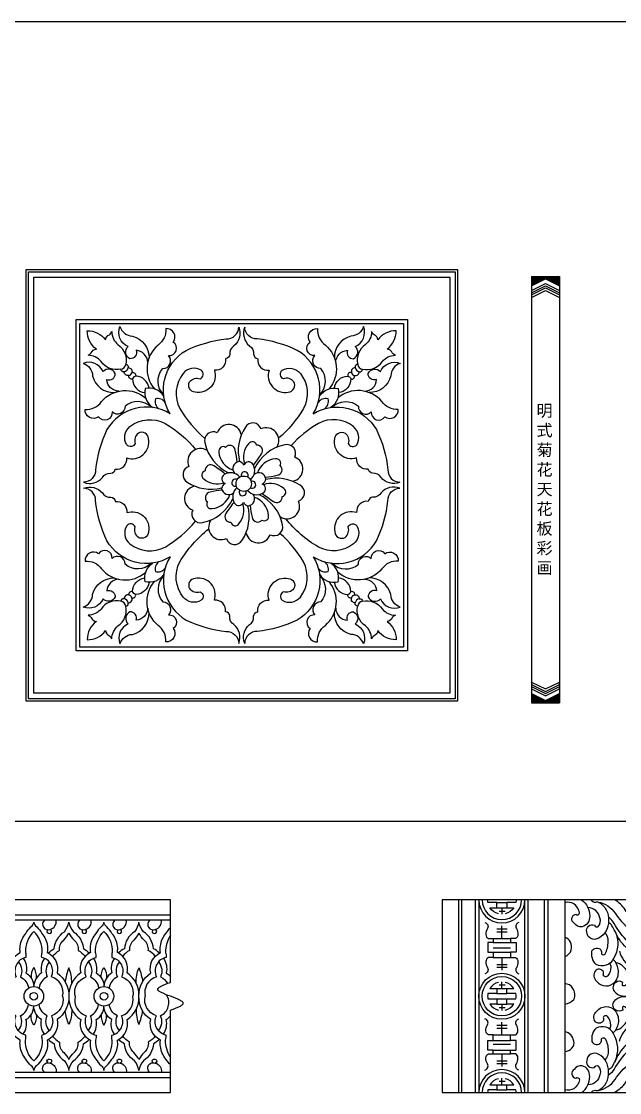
# Model space of a CAD drawing. Extents: x -66030 to 95157, y -13132 to 45879.
# Drawn here: x -33959 to -32406, y 5230 to 8010 of the extents above; entities that cross this region are included whole.
import ezdxf

# ---------------------------------------------------------------- set-up
doc = ezdxf.new("R2010")
doc.units = 0
doc.header["$LTSCALE"] = 100
doc.header["$MEASUREMENT"] = 0
for name, color, linetype in [('3', 11, 'CONTINUOUS'), ('4', 121, 'CONTINUOUS'), ('BH', 21, 'CONTINUOUS'), ('TEXT', 105, 'CONTINUOUS')]:
    doc.layers.add(name, color=color, linetype=linetype)
doc.styles.add('HZ', font='simhei.ttf')

# ---------------------------------------------------------------- blocks, each defined once
blk = doc.blocks.new('A$C7474708E')
at = {"layer": '3'}
for p, q in [((0, 1106.4), (0, 0)), ((0, 1106.4), (0, 1082.4)), ((0, 1106.4), (72.5, 1106.4)), ((0, 1082.4), (36.3, 1100.6)), ((0, 1070), (36.3, 1088.1)), ((36.3, 1100.6), (72.5, 1082.4)), ((36.3, 1088.1), (72.5, 1070)), ((72.5, 1106.4), (72.5, 0)), ((72.5, 1106.4), (72.5, 1082.4)), ((0, 1063.8), (36.3, 1081.9)), ((0, 1058.6), (36.3, 1076.8)), ((0, 1052.4), (36.3, 1070.6)), ((0, 1070), (0, 1063.8)), ((0, 1058.6), (0, 1052.4)), ((36.3, 1081.9), (72.5, 1063.8)), ((36.3, 1076.8), (72.5, 1058.6)), ((36.3, 1070.6), (72.5, 1052.4)), ((72.5, 1070), (72.5, 1063.8)), ((72.5, 1058.6), (72.5, 1052.4)), ((0, 54), (36.3, 35.9)), ((0, 47.8), (36.3, 29.6)), ((0, 42.7), (36.3, 24.5)), ((0, 36.4), (36.3, 18.3)), ((36.3, 35.9), (72.5, 54)), ((36.3, 29.6), (72.5, 47.8)), ((36.3, 24.5), (72.5, 42.7)), ((36.3, 18.3), (72.5, 36.4)), ((72.5, 47.8), (72.5, 54)), ((72.5, 36.4), (72.5, 42.7)), ((0, 24), (36.3, 5.9)), ((0, 0), (72.5, 0)), ((36.3, 5.9), (72.5, 24)), ((72.5, 0), (72.5, 24))]:
    blk.add_line(p, q, dxfattribs=at)
at = {"layer": 'BH'}
for p, q in [((15.8, 1090.3), (0, 1106.2)), ((13.9, 1089.4), (0, 1103.3)), ((12.1, 1088.5), (0, 1100.5)), ((10.2, 1087.5), (0, 1097.7)), ((8.3, 1086.6), (0, 1094.9)), ((6.4, 1085.6), (0, 1092)), ((4.5, 1084.7), (0, 1089.2)), ((2.6, 1083.7), (0, 1086.4)), ((17.7, 1091.3), (2.6, 1106.4)), ((19.6, 1092.2), (5.4, 1106.4)), ((21.5, 1093.2), (8.2, 1106.4)), ((23.4, 1094.1), (11.1, 1106.4)), ((25.3, 1095.1), (13.9, 1106.4)), ((27.1, 1096), (16.7, 1106.4)), ((29, 1096.9), (19.5, 1106.4)), ((30.9, 1097.9), (22.4, 1106.4)), ((32.8, 1098.8), (25.2, 1106.4)), ((34.7, 1099.8), (28, 1106.4)), ((37.2, 1100.1), (30.9, 1106.4)), ((42.9, 1097.2), (33.7, 1106.4)), ((48.5, 1094.4), (36.5, 1106.4)), ((54.2, 1091.6), (39.3, 1106.4)), ((59.8, 1088.8), (42.2, 1106.4)), ((65.5, 1085.9), (45, 1106.4)), ((71.2, 1083.1), (47.8, 1106.4)), ((72.5, 1084.6), (50.7, 1106.4)), ((72.5, 1087.4), (53.5, 1106.4)), ((72.5, 1090.2), (56.3, 1106.4)), ((72.5, 1093.1), (59.1, 1106.4)), ((72.5, 1095.9), (62, 1106.4)), ((72.5, 1098.7), (64.8, 1106.4)), ((72.5, 1101.5), (67.6, 1106.4)), ((72.5, 1104.4), (70.5, 1106.4)), ((0.7, 1082.8), (0, 1083.5)), ((21.3, 0), (0, 21.3)), ((18.4, 0), (0, 18.4)), ((15.6, 0), (0, 15.6)), ((12.8, 0), (0, 12.8)), ((9.9, 0), (0, 9.9)), ((7.1, 0), (0, 7.1)), ((4.3, 0), (0, 4.3)), ((1.5, 0), (0, 1.5)), ((24.1, 0), (0.2, 23.9)), ((26.9, 0), (5.8, 21.1)), ((29.7, 0), (11.5, 18.3)), ((32.6, 0), (17.2, 15.4)), ((35.4, 0), (22.8, 12.6)), ((38.2, 0), (28.5, 9.8)), ((41.1, 0), (34.1, 6.9)), ((43.9, 0), (37.4, 6.5)), ((46.7, 0), (39.3, 7.4)), ((49.5, 0), (41.2, 8.3)), ((52.4, 0), (43.1, 9.3)), ((55.2, 0), (45, 10.2)), ((58, 0), (46.9, 11.2)), ((60.9, 0), (48.7, 12.1)), ((63.7, 0), (50.6, 13.1)), ((66.5, 0), (52.5, 14)), ((69.3, 0), (54.4, 14.9)), ((72.2, 0), (56.3, 15.9)), ((72.5, 2.5), (58.2, 16.8)), ((72.5, 5.3), (60.1, 17.8)), ((72.5, 8.2), (61.9, 18.7)), ((72.5, 11), (63.8, 19.7)), ((72.5, 13.8), (65.7, 20.6)), ((72.5, 16.6), (67.6, 21.6)), ((72.5, 19.5), (69.5, 22.5)), ((72.5, 22.3), (71.4, 23.4))]:
    blk.add_line(p, q, dxfattribs=at)
blk = doc.blocks.new('A$C02685C8B')
at = {"layer": '3'}
for points in [[(2450, 0), (2450, 214, 0.033865), (2475.6, 224.6, 0.043189), (2481.4, 228.7, 0.176583), (2483.3, 232, 0.176583), (2481.4, 235.3, 0.043189), (2475.6, 239.4, 0.033865), (2450, 250, -0.033865), (2424.4, 260.6, -0.043189), (2418.6, 264.7, -0.176583), (2416.7, 268, -0.176583), (2418.6, 271.3, -0.043189), (2424.4, 275.4, -0.033865), (2450, 286), (2450, 500)], [(2450, 460.5), (1408.1, 460.5, -0.182597), (1304.2, 387.3, -0.166962), (1386.6, 295.4, 0.114313), (1415.2, 258.2, 0.079744), (1428.3, 250, 0.079744), (1415.2, 241.8, 0.114313), (1386.6, 204.6, -0.166962), (1304.2, 112.7, -0.182597), (1408.1, 39.5), (2450, 39.5)], [(2450, 447.4), (1417.9, 447.4, -0.182129), (1338, 387, -0.173066), (1403.1, 300.4, 0.113114), (1436.1, 260.1, 0.075619), (1451.8, 250, 0.075619), (1436.1, 239.9, 0.113114), (1403.1, 199.6, -0.173066), (1338, 113, -0.182129), (1417.9, 52.6), (2450, 52.6)], [(2122.7, 447.4, 0.838325), (2137.6, 423.4, 0.396108), (2153, 447.4)], [(2213.7, 447.4, 0.838325), (2228.6, 423.4, 0.396108), (2244, 447.4)], [(2304.7, 447.4, 0.838325), (2319.6, 423.4, 0.396108), (2335, 447.4)], [(2395.7, 447.4, 0.838325), (2410.6, 423.4, 0.396108), (2426, 447.4)], [(2169.8, 250, 0.396355), (2140.8, 300.4, 0.480406), (2115.6, 351, -0.106041), (2116.9, 363.8, 0.216748), (2095.1, 418, 0.216748), (2073.4, 363.8, -0.106041), (2074.6, 351, 0.480406), (2049.4, 300.4, 0.396355), (2020.4, 250)], [(2132.3, 422.3, 0.800709), (2133.3, 413.6, 1.093012), (2137.6, 423.4)], [(2133.2, 362.3, -0.073463), (2148.3, 373.4, -0.228271), (2174.4, 417.4, 0.121948), (2186.1, 442.3, 0.121948), (2197.9, 417.4, -0.228271), (2223.9, 373.4, -0.073463), (2239, 362.3)], [(2202.4, 250, -0.396355), (2231.4, 300.4, -0.480406), (2256.6, 351, 0.106041), (2255.4, 363.8, -0.216748), (2277.1, 418, -0.216748), (2298.9, 363.8, 0.106041), (2297.6, 351, -0.480406), (2322.8, 300.4, -0.396355), (2351.8, 250)], [(2223.3, 422.3, 0.800709), (2224.3, 413.6, 1.093012), (2228.6, 423.4)], [(2314.3, 422.3, 0.800709), (2315.3, 413.6, 1.093012), (2319.6, 423.4)], [(2421, 362.3, 0.073463), (2405.9, 373.4, 0.228271), (2379.9, 417.4, -0.121948), (2368.1, 442.3, -0.121948), (2356.4, 417.4, 0.228271), (2330.3, 373.4, 0.073463), (2315.2, 362.3)], [(2450, 71.7, -0.050597), (2438.3, 86.7, -0.149155), (2423.8, 119.7, -0.082012), (2424, 136.2, -0.355139), (2398.9, 189.6, -0.259875), (2368.1, 250, -0.259875), (2398.9, 310.4, -0.355139), (2424, 363.8, -0.082012), (2423.8, 380.3, -0.149155), (2438.3, 413.3, -0.050597), (2450, 428.3)], [(2405.3, 422.3, 0.800709), (2406.3, 413.6, 1.093012), (2410.6, 423.4)], [(2143.9, 353.8, -0.099742), (2161.8, 368.8, -0.25076), (2172.7, 395.9, 0.080985), (2186.1, 413.9, 0.080985), (2199.5, 395.9, -0.25076), (2210.4, 368.8, -0.099742), (2228.3, 353.8)], [(2410.3, 353.8, 0.099742), (2392.4, 368.8, 0.25076), (2381.5, 395.9, -0.080985), (2368.1, 413.9, -0.080985), (2354.7, 395.9, 0.25076), (2343.8, 368.8, 0.099742), (2325.9, 353.8)], [(2450, 407.4, 0.165244), (2437.4, 363.8, -0.106041), (2438.6, 351, 0.480406), (2413.4, 300.4, 0.396355), (2384.4, 250)], [(2054.8, 339.2, -0.294393), (2060.3, 300.4, -0.255013), (2081.4, 271.3, -0.255013)], [(2067.6, 348.7, -0.217874), (2074.8, 310.4, -0.266443), (2095.1, 275.4, -0.140808)], [(2122.6, 348.7, 0.217874), (2115.4, 310.4, 0.266443), (2095.1, 275.4, 0.140808)], [(2135.4, 339.2, 0.294393), (2130, 300.4, 0.255013), (2108.8, 271.3, 0.255013)], [(2236.8, 339.2, -0.294393), (2242.3, 300.4, -0.255013), (2263.4, 271.3, -0.255013)], [(2249.6, 348.7, -0.217874), (2256.8, 310.4, -0.266443), (2277.1, 275.4, -0.140808)], [(2304.6, 348.7, 0.217874), (2297.4, 310.4, 0.266443), (2277.1, 275.4, 0.140808)], [(2317.4, 339.2, 0.294393), (2312, 300.4, 0.255013), (2290.8, 271.3, 0.255013)], [(2418.8, 339.2, -0.294393), (2424.3, 300.4, -0.169297), (2441.9, 283.1, -0.169297)], [(2431.6, 348.7, -0.217874), (2438.8, 310.4, -0.091253), (2450, 300.8, -0.091253)], [(2102, 297.8, 0.165826), (2095.1, 324.9, 0.165826), (2088.2, 297.8)], [(2193.6, 284.2, 0.114139), (2185.9, 323.6, 0.057097), (2176.6, 287.8, 0.057097)], [(2270.2, 297.8, -0.165826), (2277.1, 324.9, -0.165826), (2284, 297.8)], [(2360.6, 284.2, -0.114139), (2368.3, 323.6, -0.057097), (2377.6, 287.8, -0.057097)], [(2418.8, 160.8, 0.294393), (2424.3, 199.6, 0.451977), (2439.8, 253.7, 0.255013)], [(2169.8, 250, -0.396355), (2140.8, 199.6, -0.480406), (2115.6, 149, 0.106041), (2116.9, 136.2, -0.216748), (2095.1, 82, -0.216748), (2073.4, 136.2, 0.106041), (2074.6, 149, -0.480406), (2049.4, 199.6, -0.396355), (2020.4, 250)], [(2054.8, 160.8, 0.294393), (2060.3, 199.6, 0.255013), (2081.4, 228.7, 0.255013)], [(2067.6, 151.3, 0.217874), (2074.8, 189.6, 0.266443), (2095.1, 224.6, 0.140808)], [(2122.6, 151.3, -0.217874), (2115.4, 189.6, -0.266443), (2095.1, 224.6, -0.140808)], [(2135.4, 160.8, -0.294393), (2130, 199.6, -0.255013), (2108.8, 228.7, -0.255013)], [(2202.4, 250, 0.396355), (2231.4, 199.6, 0.480406), (2256.6, 149, -0.106041), (2255.4, 136.2, 0.216748), (2277.1, 82, 0.216748), (2298.9, 136.2, -0.106041), (2297.6, 149, 0.480406), (2322.8, 199.6, 0.396355), (2351.8, 250)], [(2236.8, 160.8, 0.294393), (2242.3, 199.6, 0.255013), (2263.4, 228.7, 0.255013)], [(2249.6, 151.3, 0.217874), (2256.8, 189.6, 0.266443), (2277.1, 224.6, 0.140808)], [(2304.6, 151.3, -0.217874), (2297.4, 189.6, -0.266443), (2277.1, 224.6, -0.140808)], [(2317.4, 160.8, -0.294393), (2312, 199.6, -0.255013), (2290.8, 228.7, -0.255013)], [(2450, 92.6, -0.165244), (2437.4, 136.2, 0.106041), (2438.6, 149, -0.480406), (2413.4, 199.6, -0.396355), (2384.4, 250)], [(2102, 202.2, -0.165826), (2095.1, 175.1, -0.165826), (2088.2, 202.2)], [(2193.6, 215.8, -0.114139), (2185.9, 176.4, -0.057097), (2176.6, 212.2, -0.057097)], [(2270.2, 202.2, 0.165826), (2277.1, 175.1, 0.165826), (2284, 202.2)], [(2360.6, 215.8, 0.114139), (2368.3, 176.4, 0.057097), (2377.6, 212.2, 0.057097)], [(2431.6, 151.3, 0.217874), (2438.8, 189.6, 0.091253), (2450, 199.2, 0.091253)], [(2143.9, 146.2, 0.099742), (2161.8, 131.2, 0.25076), (2172.7, 104.1, -0.080985), (2186.1, 86.1, -0.080985), (2199.5, 104.1, 0.25076), (2210.4, 131.2, 0.099742), (2228.3, 146.2)], [(2410.3, 146.2, -0.099742), (2392.4, 131.2, -0.25076), (2381.5, 104.1, 0.080985), (2368.1, 86.1, 0.080985), (2354.7, 104.1, -0.25076), (2343.8, 131.2, -0.099742), (2325.9, 146.2)], [(2133.2, 137.7, 0.073463), (2148.3, 126.6, 0.228271), (2174.4, 82.6, -0.121948), (2186.1, 57.7, -0.121948), (2197.9, 82.6, 0.228271), (2223.9, 126.6, 0.073463), (2239, 137.7)], [(2421, 137.7, -0.073463), (2405.9, 126.6, -0.228271), (2379.9, 82.6, 0.121948), (2368.1, 57.7, 0.121948), (2356.4, 82.6, -0.228271), (2330.3, 126.6, -0.073463), (2315.2, 137.7)], [(2132.3, 77.7, -0.800709), (2133.3, 86.4, -1.093012), (2137.6, 76.6)], [(2223.3, 77.7, -0.800709), (2224.3, 86.4, -1.093012), (2228.6, 76.6)], [(2314.3, 77.7, -0.800709), (2315.3, 86.4, -1.093012), (2319.6, 76.6)], [(2405.3, 77.7, -0.800709), (2406.3, 86.4, -1.093012), (2410.6, 76.6)], [(2122.7, 52.6, -0.838325), (2137.6, 76.6, -0.396108), (2153, 52.6)], [(2213.7, 52.6, -0.838325), (2228.6, 76.6, -0.396108), (2244, 52.6)], [(2304.7, 52.6, -0.838325), (2319.6, 76.6, -0.396108), (2335, 52.6)], [(2395.7, 52.6, -0.838325), (2410.6, 76.6, -0.396108), (2426, 52.6)]]:
    blk.add_lwpolyline(points, format="xyb", dxfattribs=at)
for points in [[(2004.1, 250, -0.259875), (2034.9, 310.4, -0.355139), (2060, 363.8, -0.082012), (2059.8, 380.3, -0.149155), (2074.3, 413.3, -0.056659), (2087.6, 429.9, 0.213192), (2095.1, 442.3, 0.213192), (2102.6, 429.9, -0.056659), (2115.9, 413.3, -0.149155), (2130.4, 380.3, -0.082012), (2130.2, 363.8, -0.355139), (2155.4, 310.4, -0.259875), (2186.1, 250, -0.259875), (2155.4, 189.6, -0.355139), (2130.2, 136.2, -0.082012), (2130.4, 119.7, -0.149155), (2115.9, 86.7, -0.056659), (2102.6, 70.1, 0.213192), (2095.1, 57.7, 0.213192), (2087.6, 70.1, -0.056659), (2074.3, 86.7, -0.149155), (2059.8, 119.7, -0.082012), (2060, 136.2, -0.355139), (2034.9, 189.6, -0.259875)], [(2368.1, 250, 0.259875), (2337.4, 310.4, 0.355139), (2312.2, 363.8, 0.082012), (2312.4, 380.3, 0.149155), (2297.9, 413.3, 0.056659), (2284.6, 429.9, -0.213192), (2277.1, 442.3, -0.213192), (2269.6, 429.9, 0.056659), (2256.3, 413.3, 0.149155), (2241.8, 380.3, 0.082012), (2242, 363.8, 0.355139), (2216.9, 310.4, 0.259875), (2186.1, 250, 0.259875), (2216.9, 189.6, 0.355139), (2242, 136.2, 0.082012), (2241.8, 119.7, 0.149155), (2256.3, 86.7, 0.056659), (2269.6, 70.1, -0.213192), (2277.1, 57.7, -0.213192), (2284.6, 70.1, 0.056659), (2297.9, 86.7, 0.149155), (2312.4, 119.7, 0.082012), (2312.2, 136.2, 0.355139), (2337.4, 189.6, 0.259875)]]:
    blk.add_lwpolyline(points, format="xyb", close=True, dxfattribs=at)
for centre, radius in [((2095.1, 250), 25.4), ((2095.1, 250), 9.78), ((2277.1, 250), 25.4), ((2277.1, 250), 9.78)]:
    blk.add_circle(centre, radius, dxfattribs=at)
at = {"layer": '4'}
blk.add_lwpolyline([(2450, 500), (0, 500), (0, 0), (2450, 0)], dxfattribs=at)
blk = doc.blocks.new('A$C50BB75EE')
at = {"layer": '3'}
for p, q in [((43, 0), (43, 500)), ((50.2, 500), (50.2, 0)), ((86.5, 0), (86.5, 500)), ((95.2, 500), (95.2, 0)), ((141.4, 493.2), (167.3, 493.2)), ((141.4, 479.8), (167.3, 479.8)), ((154.9, 479.8), (154.9, 462.9)), ((214.7, 0), (214.7, 500)), ((221.9, 500), (221.9, 0)), ((265.2, 0), (265.2, 500)), ((273.9, 500), (273.9, 0)), ((318.6, 500), (318.6, 0)), ((148.1, 470.5), (163, 470.5)), ((141.6, 424.9), (168.2, 424.9)), ((141.6, 417.2), (168.2, 417.2)), ((154.9, 399.6), (154.9, 432.7)), ((132.4, 399.6), (177.5, 399.6)), ((132.4, 389.5), (177.5, 389.5)), ((177.5, 375), (132.4, 375)), ((132.4, 364.7), (177.5, 364.7)), ((132.4, 350.4), (177.5, 350.4)), ((154.9, 350.4), (154.9, 317.3)), ((141.6, 332.8), (168.2, 332.8)), ((141.6, 325.1), (168.2, 325.1)), ((148.1, 279.5), (163, 279.5)), ((154.9, 270.2), (154.9, 287.1)), ((141.4, 270.2), (167.3, 270.2)), ((141.4, 256.8), (167.3, 256.8)), ((141.4, 243.2), (167.3, 243.2)), ((141.4, 229.8), (167.3, 229.8)), ((154.9, 229.8), (154.9, 212.9)), ((148.1, 220.5), (163, 220.5)), ((141.6, 174.9), (168.2, 174.9)), ((141.6, 167.2), (168.2, 167.2)), ((154.9, 149.6), (154.9, 182.7)), ((132.4, 149.6), (177.5, 149.6)), ((132.4, 135.3), (177.5, 135.3)), ((177.5, 125), (132.4, 125)), ((132.4, 110.5), (177.5, 110.5)), ((132.4, 100.4), (177.5, 100.4)), ((154.9, 100.4), (154.9, 67.3)), ((141.6, 82.8), (168.2, 82.8)), ((141.6, 75.1), (168.2, 75.1)), ((148.1, 29.5), (163, 29.5)), ((154.9, 20.2), (154.9, 37.1)), ((141.4, 20.2), (167.3, 20.2)), ((141.4, 6.8), (167.3, 6.8))]:
    blk.add_line(p, q, dxfattribs=at)
for points in [[(146.1, 464, -0.19053), (123.9, 479.8), (141.4, 479.8), (141.4, 493.2), (118.5, 493.2, -0.046366), (117.9, 500, -0.046366)], [(192, 500, -0.046366), (191.4, 493.2), (167.3, 493.2), (167.3, 479.8), (186, 479.8, -0.19053), (163.8, 464)], [(362, 500, -0.247508), (382.8, 458.3, -0.362613), (363.1, 430.4, -0.280599), (342.6, 439.7, -0.677543), (346.7, 462.8, 0.716017), (356, 466.8, 0.216941), (341.5, 489.9, 0.20543), (318.6, 492.8, 0.20543)], [(386.4, 500, 0.195265), (397.2, 493.8, -0.190714), (405.1, 494.6, -0.3146), (431.4, 445.7, -0.288907), (406.7, 401, -0.579895), (375.1, 417.3, -0.586344), (395.4, 434.6, 0.451404), (404.1, 430.4, 0.301251), (409.1, 453.6, 0.359591), (378.4, 480, 0.359591)], [(405.1, 494.6, -0.196034), (448.8, 465.9, 0.087597), (485.4, 426, 0.274324), (574.7, 415.7, 0.368444), (597.2, 480.2, 0.368646), (554.9, 496.4, 0.410652), (542.7, 463.2, 0.467175), (560.3, 456.2, 0.923554), (557, 466.5, 0.923554)], [(548.4, 456.2, -0.415228), (474.7, 474.7, 0.112682), (448.2, 500, 0.112682)], [(510, 372.2, -0.13919), (482.5, 391.2, -0.065836), (446.2, 439.1, 0.132654), (431.6, 454.8, 0.132654)], [(110.9, 441.5, -0.500344), (117.5, 425.8, 0.162428), (113.6, 410.1, 0.327828), (120.1, 399.6), (132.4, 399.6), (132.4, 389.5), (118.2, 389.5), (118.2, 364.7), (132.4, 364.7), (132.4, 350.4), (120.1, 350.4, 0.327828), (113.6, 339.9, 0.162428), (117.5, 324.2, -0.500344), (110.9, 308.5)], [(198.9, 441.5, 0.500344), (192.4, 425.8, -0.162428), (196.3, 410.1, -0.327828), (189.8, 399.6), (177.5, 399.6), (177.5, 389.5), (191.6, 389.5), (191.6, 364.7), (177.5, 364.7), (177.5, 350.4), (189.8, 350.4, -0.327828), (196.3, 339.9, -0.162428), (192.4, 324.2, 0.500344), (198.9, 308.5)], [(448.7, 418.3, -0.24695), (445, 347.6, -0.421184), (399.3, 332.7, -0.247168), (388.7, 367.1, -0.548393), (411.8, 370.4, -0.106871), (413.7, 360.5, 0.558531), (422.7, 359.8, 0.142902), (430.4, 391.6, 0.250323), (422.5, 415, 0.250323)], [(494.9, 362.1, -0.110978), (456.1, 403.4, 0.017596), (440.7, 433, 0.217941), (431.5, 440.6)], [(318.6, 353.6, 0.268633), (334.9, 370.5, 0.390165), (318.6, 403.4)], [(460.1, 366.6, 0.1581), (489.9, 324, 0.540142), (542.6, 338, 0.424498), (515.7, 372.4, 0.468656), (491.9, 349.4, 0.583544), (510.5, 337.4, 0.593267), (513.1, 344.9, 0.593267)], [(434.3, 335, -0.20876), (437.5, 325.1, -0.159012), (430.3, 303.7, -0.633254), (418, 305.1, 0.198222), (417.5, 314.7, 0.482081), (397.8, 316, 0.42192), (400.8, 289.4, 0.483338), (449, 287.7, 0.223732), (456.6, 320.1, 0.185853), (443.7, 345.1, 0.185853)], [(450.2, 337.8, -0.177109), (468.1, 328.6, -0.244973), (483.3, 295.5, -0.271658), (475.9, 278.8, -0.464894), (467.7, 278.3, 0.014397), (468.5, 286, 0.325085), (450.3, 286, 0.449818), (446.7, 263.3, 0.409778), (491.6, 256.8, 0.180853), (508.3, 289.3, 0.140067), (499.3, 318.1, 0.140067)], [(146.1, 286, 0.19053), (123.9, 270.2), (141.4, 270.2), (141.4, 256.8), (118.5, 256.8, 0.092932), (118.5, 243.2), (141.4, 243.2), (141.4, 229.8), (123.9, 229.8, 0.19053), (146.1, 214)], [(163.8, 214, 0.19053), (186, 229.8), (167.3, 229.8), (167.3, 243.2), (191.4, 243.2, 0.092932), (191.4, 256.8), (167.3, 256.8), (167.3, 270.2), (186, 270.2, 0.19053), (163.8, 286)], [(318.6, 229.5, 0.154233), (342, 241.8, 0.266606), (339.1, 270.5, 0.248652), (318.6, 282.9, 0.248652)], [(434.3, 165, 0.20876), (437.5, 174.9, 0.159012), (430.3, 196.3, 0.633254), (418, 194.9, -0.198222), (417.5, 185.3, -0.482081), (397.8, 184, -0.42192), (400.8, 210.6, -0.483338), (449, 212.3, -0.223732), (456.6, 179.9, -0.185853), (443.7, 154.9, -0.185853)], [(450.2, 162.2, 0.177109), (468.1, 171.4, 0.244973), (483.3, 204.5, 0.271658), (475.9, 221.2, 0.464894), (467.7, 221.7, -0.014397), (468.5, 214, -0.325085), (450.3, 214, -0.449818), (446.7, 236.7, -0.409778), (491.6, 243.2, -0.180853), (508.3, 210.7, -0.140067), (499.3, 181.9, -0.140067)], [(110.9, 58.5, 0.500344), (117.5, 74.2, -0.162428), (113.6, 89.9, -0.327828), (120.1, 100.4), (132.4, 100.4), (132.4, 110.5), (118.2, 110.5), (118.2, 135.3), (132.4, 135.3), (132.4, 149.6), (120.1, 149.6, -0.327828), (113.6, 160.1, -0.162428), (117.5, 175.8, 0.500344), (110.9, 191.5)], [(198.9, 58.5, -0.500344), (192.4, 74.2, 0.162428), (196.3, 89.9, 0.327828), (189.8, 100.4), (177.5, 100.4), (177.5, 110.5), (191.6, 110.5), (191.6, 135.3), (177.5, 135.3), (177.5, 149.6), (189.8, 149.6, 0.327828), (196.3, 160.1, 0.162428), (192.4, 175.8, -0.500344), (198.9, 191.5)], [(448.7, 81.7, 0.24695), (445, 152.4, 0.421184), (399.3, 167.3, 0.247168), (388.7, 132.9, 0.548393), (411.8, 129.6, 0.106871), (413.7, 139.5, -0.558531), (422.7, 140.2, -0.142902), (430.4, 108.4, -0.250323), (422.5, 85, -0.250323)], [(460.1, 133.4, -0.1581), (489.9, 176, -0.540142), (542.6, 162, -0.424498), (515.7, 127.6, -0.468656), (491.9, 150.6, -0.583544), (510.5, 162.6, -0.593267), (513.1, 155.1, -0.593267)], [(318.6, 106.7, 0.216157), (336.3, 115.4, 0.2999), (341.3, 133.8, 0.31345), (318.6, 158.2, 0.31345)], [(494.9, 137.9, 0.110978), (456.1, 96.6, -0.017596), (440.7, 67, -0.217941), (431.5, 59.4)], [(510, 127.8, 0.13919), (482.5, 108.8, 0.065836), (446.2, 60.9, -0.132654), (431.6, 45.2, -0.132654)], [(386.4, 0, -0.195265), (397.2, 6.2, 0.190714), (405.1, 5.4, 0.3146), (431.4, 54.3, 0.288907), (406.7, 99, 0.579895), (375.1, 82.7, 0.586344), (395.4, 65.4, -0.451404), (404.1, 69.6, -0.301251), (409.1, 46.4, -0.359591), (378.4, 20, -0.359591)], [(405.1, 5.4, 0.196034), (448.8, 34.1, -0.087597), (485.4, 74, -0.274324), (574.7, 84.3, -0.368444), (597.2, 19.8, -0.368646), (554.9, 3.6, -0.410652), (542.7, 36.8, -0.467175), (560.3, 43.8, -0.923554), (557, 33.5, -0.923554)], [(362, 0, 0.247508), (382.8, 41.7, 0.362613), (363.1, 69.6, 0.280599), (342.6, 60.3, 0.677543), (346.7, 37.2, -0.716017), (356, 33.2, -0.216941), (341.5, 10.1, -0.20543), (318.6, 7.2, -0.20543)], [(146.1, 36, 0.19053), (123.9, 20.2), (141.4, 20.2), (141.4, 6.8), (118.5, 6.8, 0.046366), (117.9, 0, 0.046366)], [(192, 0, 0.046366), (191.4, 6.8), (167.3, 6.8), (167.3, 20.2), (186, 20.2, 0.19053), (163.8, 36)], [(548.4, 43.8, 0.415228), (474.7, 25.3, -0.112682), (448.2, 0, -0.112682)]]:
    blk.add_lwpolyline(points, format="xyb", dxfattribs=at)
for radius in [59.8, 51.2]:
    blk.add_circle((154.9, 250), radius, dxfattribs=at)
for centre, radius, start, end in [((154.9, 500), 59.8, 180, 0), ((154.9, 500), 51.2, 180, 0), ((154.9, 0), 59.8, 360, 180), ((154.9, 0), 51.2, 360, 180)]:
    blk.add_arc(centre, radius, start, end, dxfattribs=at)
at = {"layer": '4'}
blk.add_lwpolyline([(2450, 500), (0, 500), (0, 0), (2450, 0)], dxfattribs=at)

msp = doc.modelspace()

# ---------------------------------------------------------------- linework, layer by layer
at = {"layer": '3', "color": 2}
for p, q in [((-66009.4, 8010), (95156.9, 8010)), ((-61048.5, 5934.5), (9054, 5934.5))]:
    msp.add_line(p, q, dxfattribs=at)
at = {"layer": '4'}
for points in [[(-33941.4, 7360.1), (-32833.4, 7360.1), (-32833.4, 6252.1), (-33941.4, 6252.1)], [(-33807.4, 7226.1), (-32967.4, 7226.1), (-32967.4, 6386.1), (-33807.4, 6386.1)]]:
    msp.add_lwpolyline(points, close=True, dxfattribs=at)
for points in [[(-33670.7, 7081.6, -0.583107), (-33680, 7091.2, -0.507431), (-33692.6, 7100.9, -0.499072), (-33701.2, 7107.3, -0.30603), (-33752.6, 7127.4, 0.219104), (-33786.4, 7143.4, 0.112522), (-33777.9, 7149.7, -0.311543), (-33764.8, 7159.5, -0.236679), (-33788.5, 7207.2, -0.237582), (-33740.7, 7183.5, -0.311543), (-33731, 7196.6, 0.112522), (-33724.7, 7205.1, 0.219104), (-33708.7, 7171.3, -0.30603), (-33688.6, 7119.9, -0.499072), (-33682.1, 7111.3, -0.507431), (-33672.5, 7098.7, -0.578251), (-33662.9, 7089.5)], [(-33631.5, 7124.9, 0.395081), (-33661.8, 7156.3, -0.54648), (-33677.5, 7134.4, -0.541368), (-33682.3, 7166.2, -0.408898), (-33703.6, 7217.8, 0.318267), (-33671.1, 7193.2, -0.3506), (-33628.1, 7136.7, -0.3506)], [(-33589.8, 7040.8, -0.396372), (-33592.4, 7109, 0.67651), (-33577.6, 7142.6, 0.785109), (-33565.1, 7177.6, 0.642382), (-33584.4, 7212.7, -0.266924), (-33604.6, 7170, 0.415086), (-33614.1, 7056.1, 0.415086)], [(-33573.1, 6991.5, -0.419672), (-33531.8, 7155.9, -0.085686), (-33427.6, 7185.8, 0.419828), (-33395.2, 7216.6, -0.321951), (-33407.5, 7167.8, 0.299034), (-33418.3, 7146, -0.356012), (-33429.3, 7134.6, -0.489146), (-33458.3, 7104.6, -0.575035), (-33508.5, 7047.8, -0.555668), (-33522.6, 7074.4, -0.320037), (-33495.6, 7082.6, 0.560176), (-33492.4, 7104.6, 0.370631), (-33539.6, 7096.3, 0.29668), (-33547.9, 7005.2, 0.081474), (-33483.1, 6927.8, 0.081474)], [(-33201.7, 6991.5, 0.419672), (-33243, 7155.9, 0.085686), (-33347.2, 7185.8, -0.419828), (-33379.7, 7216.6, 0.321951), (-33367.4, 7167.8, -0.299034), (-33356.5, 7146, 0.356012), (-33345.5, 7134.6, 0.489146), (-33316.5, 7104.6, 0.575035), (-33266.4, 7047.8, 0.555668), (-33252.2, 7074.4, 0.320037), (-33279.2, 7082.6, -0.560176), (-33282.4, 7104.6, -0.370631), (-33235.2, 7096.3, -0.29668), (-33227, 7005.2, -0.081234), (-33291.5, 6928, -0.081234)], [(-33185, 7040.8, 0.396372), (-33182.4, 7109, -0.67651), (-33197.2, 7142.6, -0.785109), (-33209.8, 7177.6, -0.642382), (-33190.5, 7212.7, 0.266924), (-33170.2, 7170, -0.415086), (-33160.7, 7056.1, -0.415086)], [(-33143.3, 7124.9, -0.395081), (-33113, 7156.3, 0.54648), (-33097.4, 7134.4, 0.541368), (-33092.5, 7166.2, 0.408898), (-33071.2, 7217.8, -0.318267), (-33103.8, 7193.2, 0.3506), (-33146.7, 7136.7, 0.3506)], [(-33104.1, 7081.6, 0.583107), (-33094.8, 7091.2, 0.507431), (-33082.2, 7100.9, 0.499072), (-33073.7, 7107.3, 0.30603), (-33022.2, 7127.4, -0.219104), (-32988.5, 7143.4, -0.112522), (-32996.9, 7149.7, 0.311543), (-33010, 7159.5, 0.236679), (-32986.3, 7207.2, 0.237582), (-33034.1, 7183.5, 0.311543), (-33043.8, 7196.6, -0.112522), (-33050.1, 7205.1, -0.219104), (-33066.1, 7171.3, 0.30603), (-33086.3, 7119.9, 0.499072), (-33092.7, 7111.3, 0.507431), (-33102.4, 7098.7, 0.578251), (-33111.9, 7089.5)], [(-33706.2, 7050.2, -0.395081), (-33737.6, 7080.5, 0.54648), (-33715.7, 7096.2, 0.541368), (-33747.5, 7101, 0.408898), (-33799.1, 7122.3, -0.318267), (-33774.5, 7089.8, 0.3506), (-33718, 7046.8, 0.3506)], [(-33068.6, 7050.2, 0.395081), (-33037.2, 7080.5, -0.54648), (-33059.1, 7096.2, -0.541368), (-33027.3, 7101, -0.408898), (-32975.7, 7122.3, 0.318267), (-33000.3, 7089.8, -0.3506), (-33056.8, 7046.8, -0.3506)], [(-33628.1, 7058.1, 0.363385), (-33662.1, 7089.6, 0.317843), (-33670.7, 7081.9, 0.38031), (-33639.1, 7046.7)], [(-33146.8, 7058.1, -0.363385), (-33112.8, 7089.6, -0.317843), (-33104.1, 7081.9, -0.38031), (-33135.7, 7046.7)], [(-33622.1, 7008.6, 0.396372), (-33690.3, 7011.1, -0.67651), (-33723.9, 6996.3, -0.785109), (-33758.9, 6983.8, -0.642382), (-33794, 7003.1, 0.266924), (-33751.3, 7023.3, -0.418715), (-33636.7, 7032.2, -0.418715)], [(-33589.4, 7037.3, 0.323589), (-33638.1, 7056.8, 0.303324), (-33618.6, 7008.1)], [(-33185.4, 7037.3, -0.323589), (-33136.8, 7056.8, -0.303324), (-33156.2, 7008.1)], [(-33152.7, 7008.6, -0.396372), (-33084.5, 7011.1, 0.67651), (-33050.9, 6996.3, 0.785109), (-33015.9, 6983.8, 0.642382), (-32980.9, 7003.1, -0.266924), (-33023.5, 7023.3, 0.418715), (-33138.1, 7032.2, 0.418715)], [(-33572.8, 6991.8, 0.419672), (-33737.2, 6950.5, 0.085686), (-33767, 6846.3, -0.419828), (-33797.9, 6813.9, 0.321951), (-33749.1, 6826.2, -0.299034), (-33727.3, 6837.1, 0.356012), (-33715.9, 6848, 0.489146), (-33685.9, 6877, 0.575035), (-33629.1, 6927.2, 0.555668), (-33655.7, 6941.3, 0.320037), (-33663.9, 6914.4, -0.560176), (-33685.9, 6911.1, -0.370631), (-33677.6, 6958.3, -0.29668), (-33586.4, 6966.6, -0.08508), (-33506.2, 6898.4)], [(-33202, 6991.8, -0.419672), (-33037.6, 6950.5, -0.085686), (-33007.8, 6846.3, 0.419828), (-32976.9, 6813.9, -0.321951), (-33025.7, 6826.2, 0.299034), (-33047.5, 6837.1, -0.356012), (-33058.9, 6848, -0.489146), (-33089, 6877, -0.575035), (-33145.8, 6927.2, -0.555668), (-33119.1, 6941.3, -0.320037), (-33110.9, 6914.4, 0.560176), (-33088.9, 6911.1, 0.370631), (-33097.2, 6958.3, 0.29668), (-33188.4, 6966.6, 0.073704), (-33259.3, 6909, 0.073704)], [(-33388.7, 6938.1, 0.752125), (-33450.9, 6942.5, 0.641635), (-33483.1, 6916.9, 0.236907), (-33421.3, 6838.2)], [(-33296.3, 6905.2, 0.752125), (-33337.2, 6952.3, 0.641635), (-33378, 6957, 0.213502), (-33392.9, 6867.1, 0.213502)], [(-33477.3, 6896, 0.752125), (-33524.4, 6855.1, 0.641635), (-33529.1, 6814.3, 0.213502), (-33439.2, 6799.4, 0.213502)], [(-33398.9, 6866.2, 0.031701), (-33404.2, 6897.3, 0.647376), (-33429.4, 6904.4, 0.675013), (-33446.7, 6892.4, 0.307001), (-33410.3, 6845.9)], [(-33357.1, 6858.3, 0.036039), (-33336.1, 6887.3, 0.647376), (-33348.9, 6910.2, 0.675013), (-33369.6, 6913.9, 0.270269), (-33379.6, 6861.9, 0.270269)], [(-33254.2, 6816.6, 0.752125), (-33249.8, 6878.8, 0.641635), (-33275.4, 6911, 0.236907), (-33354.1, 6849.2)], [(-33364.9, 6820.1, 0.375541), (-33358.4, 6860.5, 0.647233), (-33381.4, 6858.4, 0.258865), (-33394.5, 6867.4, 0.581855), (-33406.5, 6837.4)], [(-33326.1, 6826.8, 0.031701), (-33295, 6832.1, 0.647376), (-33287.9, 6857.3, 0.675013), (-33299.9, 6874.6, 0.307001), (-33346.4, 6838.2)], [(-33430.4, 6835.2, 0.036039), (-33459.4, 6856.2, 0.647376), (-33482.3, 6843.4, 0.675013), (-33486, 6822.6, 0.270269), (-33434, 6812.7, 0.270269)], [(-33392.2, 6827.4, 0.375541), (-33432.6, 6833.9, 0.647233), (-33430.5, 6810.9, 0.258865), (-33439.5, 6797.8, 0.581855), (-33409.5, 6785.8)], [(-33372.2, 6792.8, 0.375541), (-33331.8, 6786.2, 0.647233), (-33333.9, 6809.3, 0.258865), (-33324.9, 6822.4, 0.581855), (-33354.9, 6834.4)], [(-33287.1, 6724.2, 0.752125), (-33240, 6765, 0.641635), (-33235.3, 6805.9, 0.213502), (-33325.2, 6820.8, 0.213502)], [(-33572.8, 6620.5, -0.419672), (-33737.2, 6661.7, -0.085686), (-33767, 6766, 0.419828), (-33797.9, 6798.4, -0.321951), (-33749.1, 6786.1, 0.299034), (-33727.3, 6775.2, -0.356012), (-33715.9, 6764.2, -0.489146), (-33685.9, 6735.2, -0.575035), (-33629.1, 6685.1, -0.555668), (-33655.7, 6670.9, -0.320037), (-33663.9, 6697.9, 0.560176), (-33685.9, 6701.1, 0.370631), (-33677.6, 6653.9, 0.29668), (-33586.4, 6645.7, 0.083718), (-33507.3, 6712.6, 0.083718)], [(-33510.2, 6803.6, 0.752125), (-33514.6, 6741.4, 0.641635), (-33489, 6709.2, 0.236907), (-33410.3, 6771)], [(-33438.3, 6793.4, 0.031701), (-33469.4, 6788.1, 0.647376), (-33476.5, 6762.9, 0.675013), (-33464.5, 6745.6, 0.307001), (-33418, 6782)], [(-33399.5, 6800.1, 0.375541), (-33406, 6759.7, 0.647233), (-33383, 6761.8, 0.258865), (-33369.9, 6752.8, 0.581855), (-33357.9, 6782.8)], [(-33334, 6785, 0.036039), (-33305, 6764, 0.647376), (-33282.1, 6776.8, 0.675013), (-33278.4, 6797.5, 0.270269), (-33330.4, 6807.5, 0.270269)], [(-33202, 6620.5, 0.419672), (-33037.6, 6661.7, 0.085686), (-33007.8, 6766, -0.419828), (-32976.9, 6798.4, 0.321951), (-33025.7, 6786.1, -0.299034), (-33047.5, 6775.2, 0.356012), (-33058.9, 6764.2, 0.489146), (-33089, 6735.2, 0.575035), (-33145.8, 6685.1, 0.555668), (-33119.1, 6670.9, 0.320037), (-33110.9, 6697.9, -0.560176), (-33088.9, 6701.1, -0.370631), (-33097.2, 6653.9, -0.29668), (-33188.4, 6645.7, -0.090658), (-33273, 6719.2)], [(-33407.3, 6761.9, 0.036039), (-33428.3, 6732.9, 0.647376), (-33415.5, 6710, 0.675013), (-33394.8, 6706.3, 0.270269), (-33384.8, 6758.3, 0.270269)], [(-33375.7, 6682.1, 0.752125), (-33313.5, 6677.7, 0.641635), (-33281.3, 6703.3, 0.236907), (-33343.1, 6782)], [(-33365.5, 6754, 0.031701), (-33360.2, 6722.9, 0.647376), (-33335, 6715.8, 0.675013), (-33317.7, 6727.8, 0.307001), (-33354.1, 6774.3)], [(-33468.1, 6715, 0.752125), (-33427.2, 6667.9, 0.641635), (-33386.4, 6663.2, 0.213502), (-33371.5, 6753, 0.213502)], [(-33573.1, 6620.7, 0.419672), (-33531.8, 6456.3, 0.085686), (-33427.6, 6426.5, -0.419828), (-33395.2, 6395.7, 0.321951), (-33407.5, 6444.4, -0.299034), (-33418.3, 6466.3, 0.356012), (-33429.3, 6477.6, 0.489146), (-33458.3, 6507.7, 0.575035), (-33508.5, 6564.5, 0.555668), (-33522.6, 6537.8, 0.320037), (-33495.6, 6529.6, -0.560176), (-33492.4, 6507.6, -0.370631), (-33539.6, 6516, -0.29668), (-33547.9, 6607.1, -0.09207), (-33473, 6692.8)], [(-33201.7, 6620.7, -0.419672), (-33243, 6456.3, -0.085686), (-33347.2, 6426.5, 0.419828), (-33379.7, 6395.7, -0.321951), (-33367.4, 6444.4, 0.299034), (-33356.5, 6466.3, -0.356012), (-33345.5, 6477.6, -0.489146), (-33316.5, 6507.7, -0.575035), (-33266.4, 6564.5, -0.555668), (-33252.2, 6537.8, -0.320037), (-33279.2, 6529.6, 0.560176), (-33282.4, 6507.6, 0.370631), (-33235.2, 6516, 0.29668), (-33227, 6607.1, 0.077477), (-33288, 6681.2, 0.077477)], [(-33622.1, 6603.7, -0.396372), (-33690.3, 6601.2, 0.67651), (-33723.9, 6615.9, 0.785109), (-33758.9, 6628.5, 0.642382), (-33794, 6609.2, -0.266924), (-33751.3, 6588.9, 0.418715), (-33636.7, 6580.1, 0.418715)], [(-33152.7, 6603.7, 0.396372), (-33084.5, 6601.2, -0.67651), (-33050.9, 6615.9, -0.785109), (-33015.9, 6628.5, -0.642382), (-32980.9, 6609.2, 0.266924), (-33023.5, 6588.9, -0.418715), (-33138.1, 6580.1, -0.418715)], [(-33589.4, 6575, -0.323589), (-33638.1, 6555.5, -0.303324), (-33618.6, 6604.1)], [(-33185.4, 6575, 0.323589), (-33136.8, 6555.5, 0.303324), (-33156.2, 6604.1)], [(-33706.2, 6562, 0.395081), (-33737.6, 6531.7, -0.54648), (-33715.7, 6516.1, -0.541368), (-33747.5, 6511.2, -0.408898), (-33799.1, 6489.9, 0.318267), (-33774.5, 6522.5, -0.3506), (-33718, 6565.4, -0.3506)], [(-33628.1, 6554.1, -0.363385), (-33662.1, 6522.6, -0.317843), (-33670.7, 6530.4, -0.38031), (-33639.1, 6565.5)], [(-33589.8, 6571.4, 0.396372), (-33592.4, 6503.2, -0.67651), (-33577.6, 6469.7, -0.785109), (-33565.1, 6434.6, -0.642382), (-33584.4, 6399.6, 0.266924), (-33604.6, 6442.3, -0.415086), (-33614.1, 6556.1, -0.415086)], [(-33185, 6571.4, -0.396372), (-33182.4, 6503.2, 0.67651), (-33197.2, 6469.7, 0.785109), (-33209.8, 6434.6, 0.642382), (-33190.5, 6399.6, -0.266924), (-33170.2, 6442.3, 0.415086), (-33160.7, 6556.1, 0.415086)], [(-33146.8, 6554.1, 0.363385), (-33112.8, 6522.6, 0.317843), (-33104.1, 6530.4, 0.38031), (-33135.7, 6565.5)], [(-33068.6, 6562, -0.395081), (-33037.2, 6531.7, 0.54648), (-33059.1, 6516.1, 0.541368), (-33027.3, 6511.2, 0.408898), (-32975.7, 6489.9, -0.318267), (-33000.3, 6522.5, 0.3506), (-33056.8, 6565.4, 0.3506)], [(-33670.7, 6530.6, 0.583107), (-33680, 6521.1, 0.507431), (-33692.6, 6511.4, 0.499072), (-33701.2, 6505, 0.30603), (-33752.6, 6484.8, -0.219104), (-33786.4, 6468.8, -0.112522), (-33777.9, 6462.5, 0.311543), (-33764.8, 6452.8, 0.236679), (-33788.5, 6405, 0.237582), (-33740.7, 6428.7, 0.311543), (-33731, 6415.6, -0.112522), (-33724.7, 6407.2, -0.219104), (-33708.7, 6440.9, 0.30603), (-33688.6, 6492.4, 0.499072), (-33682.1, 6500.9, 0.507431), (-33672.5, 6513.6, 0.578251), (-33662.9, 6522.7)], [(-33104.1, 6530.6, -0.583107), (-33094.8, 6521.1, -0.507431), (-33082.2, 6511.4, -0.499072), (-33073.7, 6505, -0.30603), (-33022.2, 6484.8, 0.219104), (-32988.5, 6468.8, 0.112522), (-32996.9, 6462.5, -0.311543), (-33010, 6452.8, -0.236679), (-32986.3, 6405, -0.237582), (-33034.1, 6428.7, -0.311543), (-33043.8, 6415.6, 0.112522), (-33050.1, 6407.2, 0.219104), (-33066.1, 6440.9, -0.30603), (-33086.3, 6492.4, -0.499072), (-33092.7, 6500.9, -0.507431), (-33102.4, 6513.6, -0.578251), (-33111.9, 6522.7)], [(-33631.5, 6487.3, -0.395081), (-33661.8, 6455.9, 0.54648), (-33677.5, 6477.8, 0.541368), (-33682.3, 6446, 0.408898), (-33703.6, 6394.4, -0.318267), (-33671.1, 6419.1, 0.3506), (-33628.1, 6475.5, 0.3506)], [(-33143.3, 6487.3, 0.395081), (-33113, 6455.9, -0.54648), (-33097.4, 6477.8, -0.541368), (-33092.5, 6446, -0.408898), (-33071.2, 6394.4, 0.318267), (-33103.8, 6419.1, -0.3506), (-33146.7, 6475.5, -0.3506)]]:
    msp.add_lwpolyline(points, format="xyb", dxfattribs=at)
msp.add_circle((-33382.2, 6810.1), 20, dxfattribs=at)
for centre, radius, start, end in [((-33703.1, 7121.8), 14.7, 277.677, 352.323), ((-33071.7, 7121.8), 14.7, 187.677, 262.323), ((-33695.1, 7113.8), 13.2, 280.856, 349.144), ((-33682.4, 7101.1), 10.2, 283.6969, 346.3031), ((-33092.4, 7101.1), 10.2, 193.6969, 256.3031), ((-33079.7, 7113.8), 13.2, 190.856, 259.144), ((-33590, 7023.5), 22.5, 162.6843, 236.5871), ((-33604.8, 7008.7), 22.5, 33.4129, 107.3157), ((-33170, 7008.7), 22.5, 72.6843, 146.5871), ((-33184.8, 7023.5), 22.5, 303.4129, 17.3157), ((-33379.7, 6832.1), 9.19, 328.0286, 198.9378), ((-33404.2, 6812.6), 9.19, 58.0286, 288.9378), ((-33360.2, 6807.6), 9.19, 238.0286, 108.9378), ((-33384.7, 6788.1), 9.19, 148.0286, 18.9378), ((-33590, 6588.7), 22.5, 123.4129, 197.3157), ((-33604.8, 6603.5), 22.5, 252.6843, 326.5871), ((-33170, 6603.5), 22.5, 213.4129, 287.3157), ((-33184.8, 6588.7), 22.5, 342.6843, 56.5871), ((-33695.1, 6498.4), 13.2, 10.856, 79.144), ((-33682.4, 6511.1), 10.2, 13.6969, 76.3031), ((-33092.4, 6511.1), 10.2, 103.6969, 166.3031), ((-33079.7, 6498.4), 13.2, 100.856, 169.144), ((-33703.1, 6490.4), 14.7, 7.677, 82.323), ((-33071.7, 6490.4), 14.7, 97.677, 172.323)]:
    msp.add_arc(centre, radius, start, end, dxfattribs=at)
at = {"layer": 'TEXT'}
for points in [[(-33947.4, 7366.1), (-32827.4, 7366.1), (-32827.4, 6246.1), (-33947.4, 6246.1)], [(-33927.4, 7346.1), (-32847.4, 7346.1), (-32847.4, 6266.1), (-33927.4, 6266.1)], [(-33817.4, 7236.1), (-32957.4, 7236.1), (-32957.4, 6376.1), (-33817.4, 6376.1)]]:
    msp.add_lwpolyline(points, close=True, dxfattribs=at)

# ---------------------------------------------------------------- block references
at = {"layer": '3'}
for name, p in [('A$C02685C8B', (-36022.3, 5229.8)), ('A$C50BB75EE', (-32866.8, 5229.8))]:
    msp.add_blockref(name, p, dxfattribs=at)
at = {"layer": '4'}
msp.add_blockref('A$C7474708E', (-32635.2, 6241.4), dxfattribs=at)

# ---------------------------------------------------------------- texts
at = {"layer": 'TEXT', "insert": (-32622, 6794.1), "char_height": 30.6, "attachment_point": 4, "style": 'HZ'}
msp.add_mtext('明\\P式\\P菊\\P花\\P天\\P花\\P板\\P彩\\P画', dxfattribs=at)

doc.saveas('drawing.dxf')
